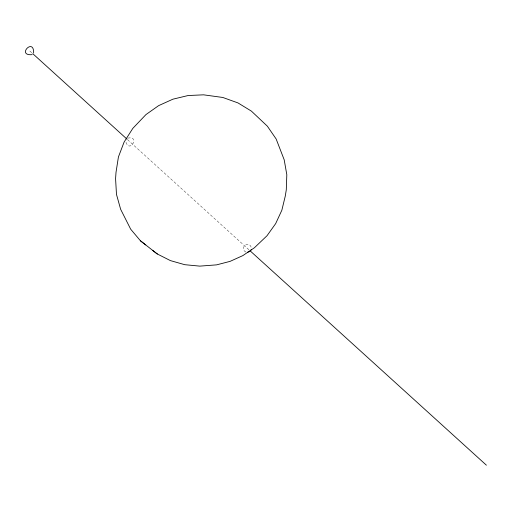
<?xml version="1.0" encoding="UTF-8"?>
<svg xmlns="http://www.w3.org/2000/svg" width="512" height="512" viewBox="0 0 512 512"><rect width="100%" height="100%" fill="white"/><g stroke="black" fill="none" stroke-linecap="round" stroke-linejoin="round"><path stroke-width="0.38" stroke-dasharray="2.56 1.92" d="M127.757 138.144C140.71 135.418 129.344 154.278 125.741 141.549M245.939 252.077C238.221 248.045 249.773 239.488 251.36 248.07M29.83 51.002L32.198 53.152M127.539 139.642L248.934 249.773"/><path stroke-width="0.77" d="M33.645 52.96C33.933 37.069 16.154 56.038 32.109 54.65M250.848 250.342L251.13 249.728M249.85 251.475L247.283 252.339M157.248 253.958L170.406 260.602L184.755 264.691L199.77 266.125L216.576 264.864L230.112 261.357L242.861 255.597L254.387 247.776L267.014 235.731L275.674 223.597L281.85 210.234L285.274 196.09L286.285 189.837L286.816 174.707L284.198 159.814L276.154 138.995L267.354 126.176L251.379 111.104L237.965 102.912L222.816 97.466L203.578 94.829L188.109 95.533L172.915 99.181L158.65 105.626L145.939 114.592L132.819 128.371L124.09 142.093L118.432 156.941L116.019 172.294L115.578 178.675L116.474 194.374L120.64 209.286L130.688 229.197L140.493 240.845L157.248 253.958L152.531 250.298M140.493 240.845L145.766 244.941M32.794 53.69L126.95 139.104M250.118 250.842L486.4 465.19"/></g></svg>
